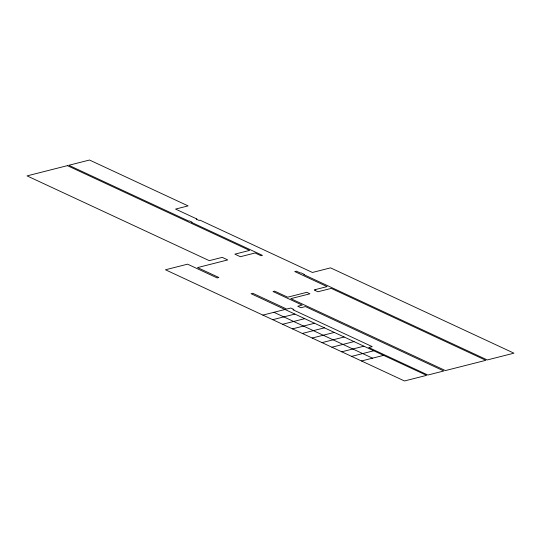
<?xml version="1.0" encoding="UTF-8"?>
<svg xmlns="http://www.w3.org/2000/svg" width="541" height="541" viewBox="0 0 541 541"><rect width="100%" height="100%" fill="white"/><g stroke="black" fill="none" stroke-linecap="round" stroke-linejoin="round"><path stroke-width="0.81" d="M262.885 315.105L284.999 309.493M272.745 319.69L294.859 314.078M282.605 324.275L304.718 318.663M292.465 328.867L314.578 323.248M302.324 333.452L324.438 327.839M312.184 338.037L334.297 332.424M322.044 342.622L344.157 337.009M331.904 347.214L354.017 341.601M341.763 351.799L363.877 346.186M351.623 356.384L373.736 350.771M361.483 360.975L383.596 355.356M273.942 312.299L372.539 358.162M67.395 165.641L27.05 175.886L209.266 260.654L222.216 257.36L227.734 259.93L197.553 267.592L218.855 277.499L217.157 277.932L187.578 264.17L165.465 269.783L404.472 380.972L426.592 375.359L251.078 293.709L252.769 293.283L286.689 309.06L290.774 308.025L293.932 309.493L292.931 309.743L372.208 346.619L368.725 347.505L427.884 375.028L443.823 370.984L305.388 306.585L300.904 307.721L297.746 306.253L302.23 305.117L273.043 291.538L274.639 291.132L287.656 297.185L306.781 292.329L309.932 293.797L290.808 298.652L445.419 370.578L485.859 360.313L331.254 288.387L317.905 291.775L314.747 290.307L315.349 290.159L314.558 289.787L327.109 286.602L294.764 271.562L296.36 271.156L300.302 272.989L300.904 272.84L304.455 274.49L303.853 274.639L487.252 359.954L513.95 353.178L330.551 267.863L312.421 272.468L200.014 220.173L199.02 220.43L196.261 219.146L196.856 218.99L175.561 209.083L188.112 205.898L89.508 160.028L68.788 165.289L188.687 221.066L189.282 220.911L192.048 222.195L191.446 222.351L262.439 255.372L261.046 255.731L255.129 252.978L240.387 256.718L234.868 254.148L249.611 250.409L67.395 165.641"/></g></svg>
